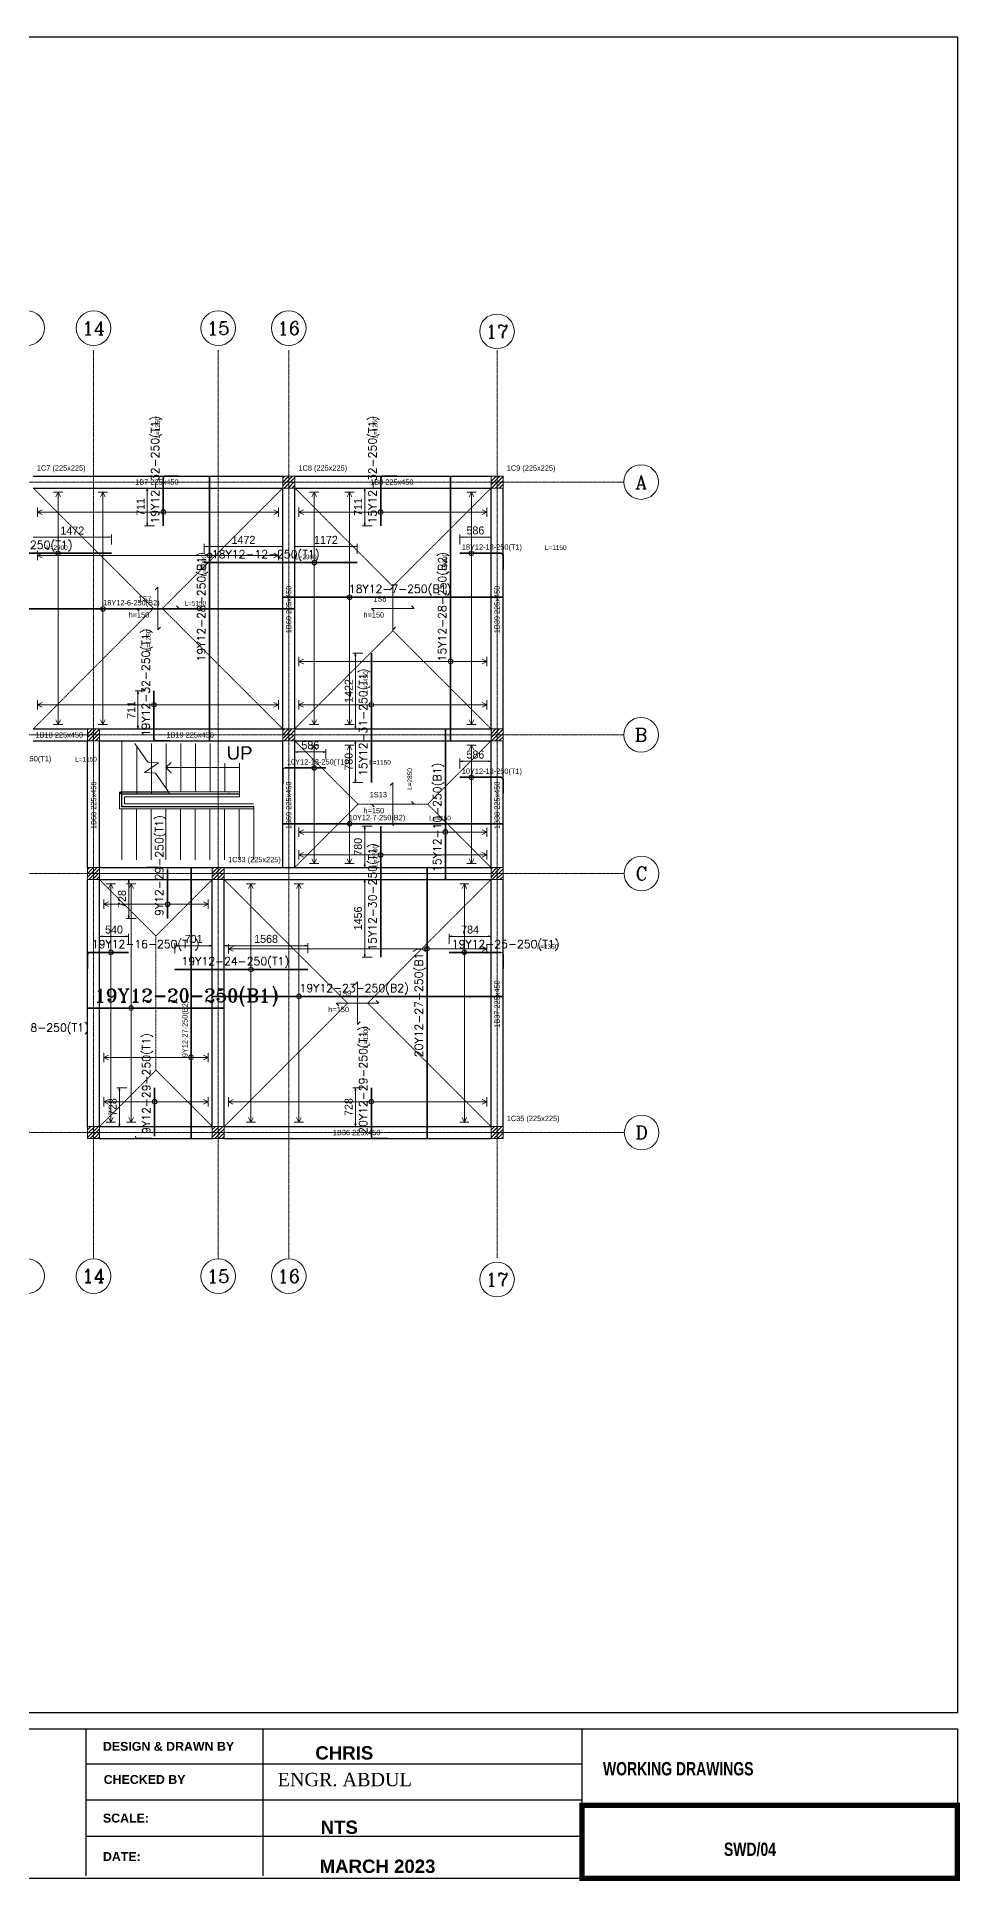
# Model space of a CAD drawing. Header units: inches. Extents: x 23 to 2032867, y 13 to 664695.
# Drawn here: x 641146 to 658462, y 13 to 34583 of the extents above; entities that cross this region are included whole.
import ezdxf
from ezdxf.enums import TextEntityAlignment as Align

# ---------------------------------------------------------------- set-up
doc = ezdxf.new("R2010")
doc.units = ezdxf.units.IN
doc.header["$MEASUREMENT"] = 0
for name, pattern in [('CENTER2', [0.7, 0.5, -0.1, 0, -0.1]), ('HIDDEN2', [0.1875, 0.125, -0.0625]), ('Overhead', [3.96875, 2.38125, -1.5875])]:
    doc.linetypes.add(name, pattern=pattern)
for name, color, linetype, lineweight in [('A-FLOR-HRAL', 11, 'Continuous', 9), ('A-FLOR-HRAL-MBND', 5, 'Overhead', 9), ('Axis_1', 8, 'CENTER2', 0), ('Axis_2', 8, 'CENTER2', 0), ('AxisBalloons_1', 150, 'ByLayer', 0), ('AxisBalloons_2', 150, 'ByLayer', 0), ('AxisText_1', 18, 'ByLayer', 0), ('AxisText_2', 18, 'ByLayer', 0), ('BeamText', 96, 'ByLayer', 0), ('ColHatch', 11, 'ByLayer', 0), ('Column', 1, 'ByLayer', 0), ('ColumnText', 96, 'ByLayer', 0), ('Dim', 5, 'ByLayer', 0), ('RBar_BOT', 18, 'ByLayer', 0), ('RBar_TOP', 18, 'ByLayer', 0), ('RBarLabel_BOT', 6, 'ByLayer', 0), ('RBarLabel_TOP', 6, 'ByLayer', 0), ('RBarLenText_BOT', 8, 'ByLayer', 0), ('RBarLenText_TOP', 8, 'ByLayer', 0), ('RBarSpanLines', 5, 'ByLayer', 0), ('S-_ANOT----_D', 5, 'ByLayer', 0), ('S-STRS', 31, 'Continuous', 9), ('S-STRS-ANNO', 31, 'Continuous', 9), ('S-STRS-MBND', 31, 'Overhead', 9), ('S-STRS-TEXT', 31, 'Continuous', 9), ('Slab', 5, 'ByLayer', 0), ('SlabText', 5, 'ByLayer', 0), ('SlabYieldLine', 11, 'HIDDEN2', 0)]:
    doc.layers.add(name, color=color, linetype=linetype, lineweight=lineweight)
for name, color, linetype in [('BEAM', 5, 'Continuous'), ('dimensions', 1, 'Continuous'), ('F5', 5, 'Continuous')]:
    doc.layers.add(name, color=color, linetype=linetype)
doc.styles.add('Arial', font='arial.ttf', dxfattribs={"height": 250})
doc.styles.add('AxisText_1', font='ROMANC', dxfattribs={"height": 50})
doc.styles.add('AxisText_2', font='ROMANC', dxfattribs={"height": 50})
doc.styles.add('BeamText', font='TXT', dxfattribs={"height": 1000})
doc.styles.add('ColumnText', font='TXT', dxfattribs={"height": 1000})
doc.styles.add('Dim', font='TXT', dxfattribs={"height": 1000})
doc.styles.add('NEW', font='swisseb.ttf', dxfattribs={"width": 0.75})
doc.styles.add('RBarLabel_BOT', font='TXT', dxfattribs={"height": 20})
doc.styles.add('RBarLabel_TOP', font='TXT', dxfattribs={"height": 20})
doc.styles.add('RBarLenText_BOT', font='TXT', dxfattribs={"height": 17.5})
doc.styles.add('RBarLenText_TOP', font='TXT', dxfattribs={"height": 17.5})
doc.styles.add('Roman', font='romant.shx')
doc.styles.add('SlabText', font='TXT', dxfattribs={"height": 1000})
doc.styles.get("Standard").update_dxf_attribs({"font": 'arial.ttf'})

# ---------------------------------------------------------------- blocks, each defined once
blk = doc.blocks.new('PCDIM_ARROW')
at = {"layer": 'Dim'}
blk.add_hatch(color=256, dxfattribs=at).paths.add_polyline_path([(0, 0), (-1, 0.1667), (-1, -0.1667)], flags=0)
blk.add_hatch(color=256, dxfattribs=at).paths.add_polyline_path([(0, 0), (-1, 0.1667), (-1, -0.1667)], flags=0)
blk.add_hatch(color=256, dxfattribs=at).paths.add_polyline_path([(0, 0), (-1, 0.1667), (-1, -0.1667)], flags=0)
blk.add_hatch(color=256, dxfattribs=at).paths.add_polyline_path([(0, 0), (-1, 0.1667), (-1, -0.1667)], flags=0)
at = {"layer": 'S-_ANOT----_D'}
blk.add_hatch(color=256, dxfattribs=at).paths.add_polyline_path([(0, 0), (-1, 0.1667), (-1, -0.1667)], flags=0)
blk.add_hatch(color=256, dxfattribs=at).paths.add_polyline_path([(0, 0), (-1, 0.1667), (-1, -0.1667)], flags=0)
at = {"layer": 'Dim'}
blk.add_lwpolyline([(0, 0), (-1, 0.1667), (-1, -0.1667)], close=True, dxfattribs=at)
blk.add_lwpolyline([(0, 0), (-1, 0.1667), (-1, -0.1667)], close=True, dxfattribs=at)
blk.add_lwpolyline([(0, 0), (-1, 0.1667), (-1, -0.1667)], close=True, dxfattribs=at)
blk.add_lwpolyline([(0, 0), (-1, 0.1667), (-1, -0.1667)], close=True, dxfattribs=at)
at = {"layer": 'S-_ANOT----_D'}
blk.add_lwpolyline([(0, 0), (-1, 0.1667), (-1, -0.1667)], close=True, dxfattribs=at)
blk.add_lwpolyline([(0, 0), (-1, 0.1667), (-1, -0.1667)], close=True, dxfattribs=at)
blk = doc.blocks.new('Railing - Railing-258497-Level 1')
at = {"layer": 'A-FLOR-HRAL-MBND'}
for p, q in [((-4032, 2419), (-4032, 2404)), ((-3992, 2419), (-4032, 2419)), ((-4032, 2419), (-4032, 2404)), ((-3992, 2419), (-4032, 2419)), ((-4032, 2419), (-4032, 2404)), ((-3992, 2419), (-4032, 2419)), ((-4032, 2419), (-4032, 2404)), ((-3992, 2419), (-4032, 2419)), ((-4032, 2419), (-4032, 2404)), ((-3992, 2419), (-4032, 2419)), ((-4032, 2419), (-4032, 2404)), ((-3992, 2419), (-4032, 2419)), ((-3095, 2389), (-3997, 2389)), ((-3095, 2389), (-3997, 2389)), ((-3095, 2389), (-3997, 2389)), ((-3095, 2389), (-3997, 2389)), ((-3095, 2389), (-3997, 2389)), ((-3095, 2389), (-3997, 2389)), ((-3115, 2419), (-3992, 2419)), ((-3115, 2419), (-3992, 2419)), ((-3115, 2419), (-3992, 2419)), ((-3115, 2419), (-3992, 2419)), ((-3115, 2419), (-3992, 2419)), ((-3115, 2419), (-3992, 2419))]:
    blk.add_line(p, q, dxfattribs=at)
blk = doc.blocks.new('Top Rail Type - Top Rail_Internal_-258609-Level 1')
at = {"layer": 'A-FLOR-HRAL'}
for p, q in [((-1784, 2424), (-2021, 2424)), ((-2021, 2384), (-1784, 2384)), ((-1984, 2402), (-1984, 2406))]:
    blk.add_line(p, q, dxfattribs=at)
at = {"layer": 'A-FLOR-HRAL', "flags": 128}
blk.add_lwpolyline([(-1784, 2406), (-1784, 2404), (-1784, 2402)], dxfattribs=at)
blk = doc.blocks.new('Top Rail Type - Top Rail_Internal_-V2-Level 1')
at = {"layer": 'A-FLOR-HRAL', "linetype": 'Overhead'}
for p, q in [((-4017, 2384), (-4017, 2424)), ((-3119, 2424), (-4017, 2424)), ((-3091, 2384), (-4017, 2384))]:
    blk.add_line(p, q, dxfattribs=at)
at = {"layer": 'A-FLOR-HRAL'}
for p, q in [((-3119, 2424), (-3091, 2384)), ((-1784, 2424), (-3119, 2424)), ((-1784, 2384), (-1784, 2424)), ((-3997, 2404), (-4037, 2404)), ((-4037, 2404), (-4037, 2106)), ((-4037, 2106), (-1517, 2106)), ((-3997, 2404), (-3997, 2146)), ((-3997, 2146), (-1517, 2146)), ((-1784, 2384), (-3091, 2384)), ((-1517, 2146), (-1517, 2106))]:
    blk.add_line(p, q, dxfattribs=at)

msp = doc.modelspace()

# ---------------------------------------------------------------- linework, layer by layer
at = {"lineweight": 35}
for p, q in [((643516.646, 25415.808), (643516.646, 26309.928)), ((647594.826, 25415.808), (647594.826, 26309.928)), ((639649.176, 24905.008), (642547.176, 24905.008)), ((649077.306, 24905.008), (649846.346, 24905.008)), ((644284.606, 24730.008), (647153.506, 24730.008)), ((640850.346, 23861.258), (645981.436, 23861.258)), ((645756.436, 24080.008), (649888.346, 24080.008)), ((647419.826, 20606.108), (647419.826, 23033.338)), ((643341.646, 21428.088), (643341.646, 22322.218)), ((648809.326, 18786.168), (648809.326, 21611.088)), ((649077.306, 20703.598), (649846.346, 20703.598)), ((645756.436, 19834.848), (649888.346, 19834.848)), ((647594.826, 17330.248), (647594.826, 19791.148)), ((644037.576, 13933.088), (644037.576, 19011.168)), ((648463.576, 13933.088), (648463.576, 19011.168)), ((642139.686, 17422.818), (642862.686, 17422.818)), ((643734.336, 17101.318), (646229.036, 17101.318)), ((644435.756, 16597.818), (649888.346, 16597.818)), ((642097.686, 16379.068), (644660.756, 16379.068)), ((643353.132, 13975.088), (643353.132, 14886.048)), ((647419.826, 13975.088), (647419.826, 14886.048))]:
    msp.add_line(p, q, dxfattribs=at)
for p, q in [((632896.968, 2865.73), (658411.439, 2865.73)), ((651371.302, 1433.634), (651371.302, 2865.73)), ((642073.561, 2214.04), (651371.302, 2214.04)), ((642073.561, 1535.476), (651371.302, 1535.476)), ((642073.561, 856.912), (651371.302, 856.912))]:
    msp.add_line(p, q)
msp.add_lwpolyline([(658411.439, 63.069), (606716.261, 63.069), (606729.722, 2865.73), (658411.439, 2865.73)], close=True)
at = {"const_width": 100.777}
msp.add_lwpolyline([(651371.302, 1433.634), (658411.439, 1433.634), (658411.439, 63.069), (651371.302, 63.069)], close=True, dxfattribs=at)
at = {"lineweight": 35}
for centre, start, end in [((643558.646, 26309.928), 89.9999963, 180.0000037), ((647636.826, 26309.928), 89.9999963, 180.0000037), ((649846.346, 24863.008), 359.9999963, 90.0000037), ((643383.646, 21428.088), 179.9999963, 270.0000037), ((649846.346, 20661.598), 359.9999963, 90.0000037), ((642139.686, 17380.818), 89.9999963, 180.0000037), ((647461.826, 13975.088), 179.9999963, 270.0000037)]:
    msp.add_arc(centre, 42, start, end, dxfattribs=at)
at = {"layer": 'Axis_1'}
for p, q in [((612074.354, 26239.428), (652152.696, 26239.428)), ((611355.63, 21498.588), (652152.676, 21498.588)), ((612100.568, 18898.668), (652162.106, 18898.668)), ((612384.936, 14045.588), (652163.756, 14045.588))]:
    msp.add_line(p, q, dxfattribs=at)
at = {"layer": 'Axis_2'}
for p, q in [((642210.186, 11688.098), (642210.186, 28712.81)), ((644548.256, 11684.468), (644548.256, 28712.81)), ((645868.936, 11688.088), (645868.936, 28712.81)), ((649775.846, 11686.998), (649775.846, 28712.81))]:
    msp.add_line(p, q, dxfattribs=at)
at = {"layer": 'AxisBalloons_1'}
for centre in [(652477.696, 26239.428), (652477.676, 21498.588), (652487.106, 18898.668), (652488.756, 14045.588)]:
    msp.add_circle(centre, 325, dxfattribs=at)
at = {"layer": 'AxisBalloons_2'}
for centre in [(640962.846, 29125.498), (642210.186, 29123.598), (644548.256, 29123.598), (645868.936, 29123.598), (649775.846, 29063.598), (640962.846, 11353.498), (642210.186, 11351.598), (644548.256, 11351.598), (645868.936, 11351.598), (649775.846, 11291.598)]:
    msp.add_circle(centre, 325, dxfattribs=at)
at = {"layer": 'BEAM', "linetype": 'Continuous', "lineweight": 30}
for p, q in [((641075.346, 26351.928), (645756.436, 26351.928)), ((645981.436, 26351.928), (649663.346, 26351.928)), ((641075.346, 26126.928), (645756.436, 26126.928)), ((645756.436, 21611.088), (645756.436, 26126.928)), ((645981.436, 26126.928), (649663.346, 26126.928)), ((645981.436, 21611.088), (645981.436, 26126.928)), ((649663.346, 21611.088), (649663.346, 26126.928)), ((649888.346, 21611.088), (649888.346, 26126.928)), ((641075.346, 21611.088), (642097.686, 21611.088)), ((642322.686, 21611.088), (645756.436, 21611.088)), ((645981.436, 21611.088), (649663.346, 21611.088)), ((641075.346, 21386.088), (642097.686, 21386.088)), ((642097.686, 19011.168), (642097.686, 21386.088)), ((642322.686, 21386.088), (645756.436, 21386.088)), ((642322.686, 19011.168), (642322.686, 21386.088)), ((645756.436, 19011.168), (645756.436, 21386.088)), ((645981.436, 21386.088), (649663.346, 21386.088)), ((645981.436, 19011.168), (645981.436, 21386.088)), ((649663.346, 19011.168), (649663.346, 21386.088)), ((649888.346, 19011.168), (649888.346, 21386.088)), ((642097.686, 14158.088), (642097.686, 18786.168)), ((642322.686, 19011.168), (644435.756, 19011.168)), ((642322.686, 18786.168), (644435.756, 18786.168)), ((642322.686, 14158.088), (642322.686, 18786.168)), ((644435.756, 14158.088), (644435.756, 18786.168)), ((644660.756, 19011.168), (649663.346, 19011.168)), ((644660.756, 18786.168), (649663.346, 18786.168)), ((644660.756, 14158.088), (644660.756, 18786.168)), ((649663.346, 14158.088), (649663.346, 18786.168)), ((649888.346, 14158.088), (649888.346, 18786.168)), ((642322.686, 14158.088), (644435.756, 14158.088)), ((642322.686, 13933.088), (644435.756, 13933.088)), ((644660.756, 14158.088), (649663.346, 14158.088)), ((644660.756, 13933.088), (649663.346, 13933.088))]:
    msp.add_line(p, q, dxfattribs=at)
at = {"layer": 'ColHatch', "linetype": 'Continuous'}
for p, q in [((645756.436, 26310.144), (645798.22, 26351.928)), ((645756.436, 26239.434), (645868.931, 26351.928)), ((645756.436, 26168.723), (645939.642, 26351.928)), ((645785.352, 26126.928), (645981.436, 26323.012)), ((649663.346, 26327.967), (649687.308, 26351.928)), ((649663.346, 26257.256), (649758.018, 26351.928)), ((649663.346, 26186.546), (649828.729, 26351.928)), ((649674.44, 26126.928), (649888.346, 26340.835)), ((645856.063, 26126.928), (645981.436, 26252.302)), ((645926.774, 26126.928), (645981.436, 26181.591)), ((649745.15, 26126.928), (649888.346, 26270.124)), ((649815.861, 26126.928), (649888.346, 26199.414)), ((649886.572, 26126.928), (649888.346, 26128.703)), ((642097.686, 21590.734), (642118.04, 21611.088)), ((642097.686, 21520.023), (642188.751, 21611.088)), ((642097.686, 21449.313), (642259.462, 21611.088)), ((642105.172, 21386.088), (642322.686, 21603.602)), ((642175.883, 21386.088), (642322.686, 21532.891)), ((642246.594, 21386.088), (642322.686, 21462.181)), ((645756.436, 21572.529), (645794.996, 21611.088)), ((645756.436, 21501.818), (645865.706, 21611.088)), ((645756.436, 21431.107), (645936.417, 21611.088)), ((645782.128, 21386.088), (645981.436, 21585.397)), ((645852.838, 21386.088), (645981.436, 21514.686)), ((645923.549, 21386.088), (645981.436, 21443.975)), ((649663.346, 21590.351), (649684.083, 21611.088)), ((649663.346, 21519.641), (649754.794, 21611.088)), ((649663.346, 21448.93), (649825.505, 21611.088)), ((649671.215, 21386.088), (649888.346, 21603.219)), ((649741.926, 21386.088), (649888.346, 21532.509)), ((649812.637, 21386.088), (649888.346, 21461.798)), ((642317.304, 21386.088), (642322.686, 21391.47)), ((649883.347, 21386.088), (649888.346, 21391.087)), ((642097.686, 18974.439), (642134.416, 19011.168)), ((642097.686, 18903.728), (642205.126, 19011.168)), ((642097.686, 18833.018), (642275.837, 19011.168)), ((642121.548, 18786.168), (642322.686, 18987.307)), ((642192.258, 18786.168), (642322.686, 18916.596)), ((642262.969, 18786.168), (642322.686, 18845.886)), ((644435.756, 18979.057), (644467.868, 19011.168)), ((644435.756, 18908.346), (644538.579, 19011.168)), ((644435.756, 18837.635), (644609.289, 19011.168)), ((644455, 18786.168), (644660.756, 18991.924)), ((644525.711, 18786.168), (644660.756, 18921.214)), ((644596.421, 18786.168), (644660.756, 18850.503)), ((649663.346, 18974.056), (649700.458, 19011.168)), ((649663.346, 18903.346), (649771.169, 19011.168)), ((649663.346, 18832.635), (649841.88, 19011.168)), ((649687.59, 18786.168), (649888.346, 18986.924)), ((649758.301, 18786.168), (649888.346, 18916.213)), ((649829.012, 18786.168), (649888.346, 18845.503)), ((642097.686, 14095.402), (642160.372, 14158.088)), ((642097.686, 14024.691), (642231.083, 14158.088)), ((642097.686, 13953.981), (642301.794, 14158.088)), ((642147.505, 13933.088), (642322.686, 14108.27)), ((642218.215, 13933.088), (642322.686, 14037.559)), ((642288.926, 13933.088), (642322.686, 13966.849)), ((644435.756, 14100.02), (644493.825, 14158.088)), ((644435.756, 14029.309), (644564.536, 14158.088)), ((644435.756, 13958.598), (644635.246, 14158.088)), ((644480.957, 13933.088), (644660.756, 14112.888)), ((644551.668, 13933.088), (644660.756, 14042.177)), ((644622.378, 13933.088), (644660.756, 13971.466)), ((649663.346, 14095.019), (649726.415, 14158.088)), ((649663.346, 14024.309), (649797.126, 14158.088)), ((649663.346, 13953.598), (649867.837, 14158.088)), ((649713.547, 13933.088), (649888.346, 14107.887)), ((649784.258, 13933.088), (649888.346, 14037.177)), ((649854.969, 13933.088), (649888.346, 13966.466))]:
    msp.add_line(p, q, dxfattribs=at)
at = {"layer": 'Column'}
for p, q in [((645981.436, 26351.928), (645756.436, 26351.928)), ((645756.436, 26351.928), (645756.436, 26126.928)), ((645981.436, 26126.928), (645981.436, 26351.928)), ((649888.346, 26351.928), (649663.346, 26351.928)), ((649663.346, 26351.928), (649663.346, 26126.928)), ((649888.346, 26126.928), (649888.346, 26351.928)), ((645756.436, 26126.928), (645981.436, 26126.928)), ((649663.346, 26126.928), (649888.346, 26126.928)), ((642322.686, 21611.088), (642097.686, 21611.088)), ((642097.686, 21611.088), (642097.686, 21386.088)), ((642322.686, 21386.088), (642322.686, 21611.088)), ((645981.436, 21611.088), (645756.436, 21611.088)), ((645756.436, 21611.088), (645756.436, 21386.088)), ((645981.436, 21386.088), (645981.436, 21611.088)), ((649888.346, 21611.088), (649663.346, 21611.088)), ((649663.346, 21611.088), (649663.346, 21386.088)), ((649888.346, 21386.088), (649888.346, 21611.088)), ((642097.686, 21386.088), (642322.686, 21386.088)), ((645756.436, 21386.088), (645981.436, 21386.088)), ((649663.346, 21386.088), (649888.346, 21386.088)), ((642322.686, 19011.168), (642097.686, 19011.168)), ((642097.686, 19011.168), (642097.686, 18786.168)), ((642097.686, 18786.168), (642322.686, 18786.168)), ((642322.686, 18786.168), (642322.686, 19011.168)), ((644660.756, 19011.168), (644435.756, 19011.168)), ((644435.756, 19011.168), (644435.756, 18786.168)), ((644435.756, 18786.168), (644660.756, 18786.168)), ((644660.756, 18786.168), (644660.756, 19011.168)), ((649888.346, 19011.168), (649663.346, 19011.168)), ((649663.346, 19011.168), (649663.346, 18786.168)), ((649663.346, 18786.168), (649888.346, 18786.168)), ((649888.346, 18786.168), (649888.346, 19011.168)), ((642322.686, 14158.088), (642097.686, 14158.088)), ((642097.686, 14158.088), (642097.686, 13933.088)), ((642097.686, 13933.088), (642322.686, 13933.088)), ((642322.686, 13933.088), (642322.686, 14158.088)), ((644660.756, 14158.088), (644435.756, 14158.088)), ((644435.756, 14158.088), (644435.756, 13933.088)), ((644435.756, 13933.088), (644660.756, 13933.088)), ((644660.756, 13933.088), (644660.756, 14158.088)), ((649888.346, 14158.088), (649663.346, 14158.088)), ((649663.346, 14158.088), (649663.346, 13933.088)), ((649663.346, 13933.088), (649888.346, 13933.088)), ((649888.346, 13933.088), (649888.346, 14158.088))]:
    msp.add_line(p, q, dxfattribs=at)
at = {"layer": 'Dim', "linetype": 'Continuous'}
for p, q in [((643166.646, 26126.928), (643354.146, 26126.928)), ((643216.646, 25415.808), (643216.646, 26126.928)), ((647244.826, 26126.928), (647432.326, 26126.928)), ((647294.826, 25415.808), (647294.826, 26126.928)), ((642547.176, 25255.008), (642547.176, 25067.508)), ((643166.646, 25415.808), (643354.146, 25415.808)), ((647244.826, 25415.808), (647432.326, 25415.808)), ((649077.306, 25255.008), (649077.306, 25067.508)), ((649663.346, 25255.008), (649663.346, 25067.508)), ((641075.346, 25205.008), (642547.176, 25205.008)), ((644284.606, 25080.008), (644284.606, 24892.508)), ((644284.606, 25030.008), (645756.436, 25030.008)), ((645756.436, 25080.008), (645756.436, 24892.508)), ((645981.436, 25080.008), (645981.436, 24892.508)), ((645981.436, 25030.008), (647153.506, 25030.008)), ((647153.506, 25080.008), (647153.506, 24892.508)), ((649077.306, 25205.008), (649663.346, 25205.008)), ((647069.826, 23033.338), (647257.326, 23033.338)), ((647119.826, 21611.088), (647119.826, 23033.338)), ((642991.646, 22322.218), (643179.146, 22322.218)), ((643041.646, 21611.088), (643041.646, 22322.218)), ((642991.646, 21611.088), (643179.146, 21611.088)), ((647069.826, 21611.088), (647257.326, 21611.088)), ((645981.436, 21228.598), (645981.436, 21041.098)), ((645981.436, 21178.598), (646567.476, 21178.598)), ((646567.476, 21228.598), (646567.476, 21041.098)), ((647069.826, 21386.088), (647257.326, 21386.088)), ((647119.826, 20606.108), (647119.826, 21386.088)), ((649077.306, 21053.598), (649077.306, 20866.098)), ((649077.306, 21003.598), (649663.346, 21003.598)), ((649663.346, 21053.598), (649663.346, 20866.098)), ((647069.826, 20606.108), (647257.326, 20606.108)), ((647244.826, 19791.148), (647432.326, 19791.148)), ((647294.826, 19011.168), (647294.826, 19791.148)), ((642818.826, 18786.168), (643006.326, 18786.168)), ((642868.826, 18058.208), (642868.826, 18786.168)), ((647244.826, 19011.168), (647432.326, 19011.168)), ((647244.826, 18786.168), (647432.326, 18786.168)), ((647294.826, 17330.248), (647294.826, 18786.168)), ((642818.826, 18058.208), (643006.326, 18058.208)), ((642322.686, 17772.818), (642322.686, 17585.318)), ((642322.686, 17722.818), (642862.686, 17722.818)), ((642862.686, 17772.818), (642862.686, 17585.318)), ((648879.206, 17772.818), (648879.206, 17585.318)), ((648879.206, 17722.818), (649663.346, 17722.818)), ((649663.346, 17772.818), (649663.346, 17585.318)), ((643734.336, 17597.818), (643734.336, 17410.318)), ((643734.336, 17547.818), (644435.756, 17547.818)), ((644435.756, 17597.818), (644435.756, 17410.318)), ((644660.756, 17597.818), (644660.756, 17410.318)), ((644660.756, 17547.818), (646229.036, 17547.818)), ((646229.036, 17597.818), (646229.036, 17410.318)), ((647244.826, 17330.248), (647432.326, 17330.248)), ((642643.826, 14886.048), (642831.326, 14886.048)), ((642693.826, 14158.088), (642693.826, 14886.048)), ((647069.826, 14886.048), (647257.326, 14886.048)), ((647119.826, 14158.088), (647119.826, 14886.048)), ((642643.826, 14158.088), (642831.326, 14158.088)), ((647069.826, 14158.088), (647257.326, 14158.088))]:
    msp.add_line(p, q, dxfattribs=at)
at = {"layer": 'F5', "color": 0, "lineweight": -2}
for p, q in [((642073.561, 113.458), (642073.561, 2865.73)), ((645381.21, 2865.73), (645381.21, 113.458))]:
    msp.add_line(p, q, dxfattribs=at)
at = {"layer": 'RBar_BOT', "color": 0, "lineweight": 35}
for p, q in [((644385.396, 21386.088), (644385.396, 26351.928)), ((648904.076, 21386.088), (648904.076, 26351.928))]:
    msp.add_line(p, q, dxfattribs=at)
at = {"layer": 'RBar_TOP', "color": 0, "lineweight": 35}
for p, q in [((643558.646, 26351.928), (643816.646, 26351.928)), ((647636.826, 26351.928), (647894.826, 26351.928)), ((649888.346, 24863.008), (649888.346, 24605.008)), ((643641.646, 21386.088), (643383.646, 21386.088)), ((645756.436, 20578.598), (645756.436, 20836.598)), ((645798.436, 20878.598), (646567.476, 20878.598)), ((649888.346, 20661.598), (649888.346, 20403.598)), ((643210.826, 19011.168), (643468.826, 19011.168)), ((643596.826, 18058.208), (643596.826, 18969.168)), ((642097.686, 17122.818), (642097.686, 17380.818)), ((648879.206, 17422.818), (649846.346, 17422.818)), ((649888.346, 17380.818), (649888.346, 17122.818)), ((643293.826, 13933.088), (643035.826, 13933.088)), ((647719.826, 13933.088), (647461.826, 13933.088))]:
    msp.add_line(p, q, dxfattribs=at)
at = {"layer": 'RBar_TOP'}
for centre, start, end in [((645798.436, 20836.598), 89.9999963, 180.0000037), ((643638.826, 18969.168), 89.9999963, 180.0000037), ((649846.346, 17380.818), 359.9999963, 90.0000037), ((643035.826, 13975.088), 179.9999963, 270.0000037)]:
    msp.add_arc(centre, 42, start, end, dxfattribs=at)
at = {"layer": 'RBarSpanLines'}
for p, q in [((641455.956, 26046.928), (641630.956, 26046.928)), ((641499.706, 25959.428), (641543.456, 26046.928)), ((641543.456, 21691.088), (641543.456, 26046.928)), ((641543.456, 26046.928), (641587.206, 25959.428)), ((642298.546, 26046.928), (642473.546, 26046.928)), ((642342.296, 25959.428), (642386.046, 26046.928)), ((642386.046, 21691.088), (642386.046, 26046.928)), ((642386.046, 26046.928), (642429.796, 25959.428)), ((646262.126, 26046.928), (646437.126, 26046.928)), ((646305.876, 25959.428), (646349.626, 26046.928)), ((646349.626, 21691.088), (646349.626, 26046.928)), ((646349.626, 26046.928), (646393.376, 25959.428)), ((646924.866, 26046.928), (647099.866, 26046.928)), ((646968.616, 25959.428), (647012.366, 26046.928)), ((647012.366, 21691.088), (647012.366, 26046.928)), ((647012.366, 26046.928), (647056.116, 25959.428)), ((649207.656, 26046.928), (649382.656, 26046.928)), ((649251.406, 25959.428), (649295.156, 26046.928)), ((649295.156, 21691.088), (649295.156, 26046.928)), ((649295.156, 26046.928), (649338.906, 25959.428)), ((641155.346, 25587.848), (641155.346, 25762.848)), ((641155.346, 25675.348), (641242.846, 25719.098)), ((645676.436, 25675.348), (641155.346, 25675.348)), ((641242.846, 25631.598), (641155.346, 25675.348)), ((645676.436, 25675.348), (645588.936, 25719.098)), ((645588.936, 25631.598), (645676.436, 25675.348)), ((645676.436, 25587.848), (645676.436, 25762.848)), ((646061.436, 25587.848), (646061.436, 25762.848)), ((646061.436, 25675.348), (646148.936, 25719.098)), ((649583.346, 25675.348), (646061.436, 25675.348)), ((646148.936, 25631.598), (646061.436, 25675.348)), ((649583.346, 25675.348), (649495.846, 25719.098)), ((649495.846, 25631.598), (649583.346, 25675.348)), ((649583.346, 25587.848), (649583.346, 25762.848)), ((641155.346, 24774.998), (641155.346, 24949.998)), ((641155.346, 24862.498), (641242.846, 24906.248)), ((645676.436, 24862.498), (645588.936, 24906.248)), ((645676.436, 24774.998), (645676.436, 24949.998)), ((645676.436, 24862.498), (641155.346, 24862.498)), ((641242.846, 24818.748), (641155.346, 24862.498)), ((645588.936, 24818.748), (645676.436, 24862.498)), ((646061.436, 22788.028), (646061.436, 22963.028)), ((646061.436, 22875.528), (646148.936, 22919.278)), ((649583.346, 22875.528), (646061.436, 22875.528)), ((646148.936, 22831.778), (646061.436, 22875.528)), ((649583.346, 22875.528), (649495.846, 22919.278)), ((649495.846, 22831.778), (649583.346, 22875.528)), ((649583.346, 22788.028), (649583.346, 22963.028)), ((641155.346, 21975.178), (641155.346, 22150.178)), ((645676.436, 21975.178), (645676.436, 22150.178)), ((646061.436, 21975.178), (646061.436, 22150.178)), ((649583.346, 21975.178), (649583.346, 22150.178)), ((641155.346, 22062.678), (641242.846, 22106.428)), ((645676.436, 22062.678), (641155.346, 22062.678)), ((641242.846, 22018.928), (641155.346, 22062.678)), ((645676.436, 22062.678), (645588.936, 22106.428)), ((645588.936, 22018.928), (645676.436, 22062.678)), ((646061.436, 22062.678), (646148.936, 22106.428)), ((649583.346, 22062.678), (646061.436, 22062.678)), ((646148.936, 22018.928), (646061.436, 22062.678)), ((649583.346, 22062.678), (649495.846, 22106.428)), ((649495.846, 22018.928), (649583.346, 22062.678)), ((641455.956, 21691.088), (641630.956, 21691.088)), ((641499.706, 21778.588), (641543.456, 21691.088)), ((641543.456, 21691.088), (641587.206, 21778.588)), ((642298.546, 21691.088), (642473.546, 21691.088)), ((642342.296, 21778.588), (642386.046, 21691.088)), ((642386.046, 21691.088), (642429.796, 21778.588)), ((646262.126, 21691.088), (646437.126, 21691.088)), ((646305.876, 21778.588), (646349.626, 21691.088)), ((646349.626, 21691.088), (646393.376, 21778.588)), ((646924.866, 21691.088), (647099.866, 21691.088)), ((646968.616, 21778.588), (647012.366, 21691.088)), ((647012.366, 21691.088), (647056.116, 21778.588)), ((649207.656, 21691.088), (649382.656, 21691.088)), ((649251.406, 21778.588), (649295.156, 21691.088)), ((649295.156, 21691.088), (649338.906, 21778.588)), ((646262.126, 21306.088), (646437.126, 21306.088)), ((646305.876, 21218.588), (646349.626, 21306.088)), ((646349.626, 19091.168), (646349.626, 21306.088)), ((646349.626, 21306.088), (646393.376, 21218.588)), ((646924.866, 21306.088), (647099.866, 21306.088)), ((646968.616, 21218.588), (647012.366, 21306.088)), ((647012.366, 19091.168), (647012.366, 21306.088)), ((647012.366, 21306.088), (647056.116, 21218.588)), ((649207.656, 21306.088), (649382.656, 21306.088)), ((649251.406, 21218.588), (649295.156, 21306.088)), ((649295.156, 19091.168), (649295.156, 21306.088)), ((649295.156, 21306.088), (649338.906, 21218.588)), ((646061.436, 19588.648), (646061.436, 19763.648)), ((646061.436, 19676.148), (646148.936, 19719.898)), ((649583.346, 19676.148), (649495.846, 19719.898)), ((649583.346, 19588.648), (649583.346, 19763.648)), ((649583.346, 19676.148), (646061.436, 19676.148)), ((646148.936, 19632.398), (646061.436, 19676.148)), ((649495.846, 19632.398), (649583.346, 19676.148)), ((646061.436, 19161.158), (646061.436, 19336.158)), ((646061.436, 19248.658), (646148.936, 19292.408)), ((649583.346, 19248.658), (646061.436, 19248.658)), ((646148.936, 19204.908), (646061.436, 19248.658)), ((646262.126, 19091.168), (646437.126, 19091.168)), ((646305.876, 19178.668), (646349.626, 19091.168)), ((646349.626, 19091.168), (646393.376, 19178.668)), ((646924.866, 19091.168), (647099.866, 19091.168)), ((646968.616, 19178.668), (647012.366, 19091.168)), ((647012.366, 19091.168), (647056.116, 19178.668)), ((649207.656, 19091.168), (649382.656, 19091.168)), ((649251.406, 19178.668), (649295.156, 19091.168)), ((649295.156, 19091.168), (649338.906, 19178.668)), ((649583.346, 19248.658), (649495.846, 19292.408)), ((649495.846, 19204.908), (649583.346, 19248.658)), ((649583.346, 19161.158), (649583.346, 19336.158)), ((642446.496, 18706.168), (642621.496, 18706.168)), ((642490.246, 18618.668), (642533.996, 18706.168)), ((642533.996, 14238.088), (642533.996, 18706.168)), ((642533.996, 18706.168), (642577.746, 18618.668)), ((642826.846, 18706.168), (643001.846, 18706.168)), ((642870.596, 18618.668), (642914.346, 18706.168)), ((642914.346, 14238.088), (642914.346, 18706.168)), ((642914.346, 18706.168), (642958.096, 18618.668)), ((645073.516, 18706.168), (645248.516, 18706.168)), ((645117.266, 18618.668), (645161.016, 18706.168)), ((645161.016, 14238.088), (645161.016, 18706.168)), ((645161.016, 18706.168), (645204.766, 18618.668)), ((645973.986, 18706.168), (646148.986, 18706.168)), ((646017.736, 18618.668), (646061.486, 18706.168)), ((646061.486, 14238.088), (646061.486, 18706.168)), ((646061.486, 18706.168), (646105.236, 18618.668)), ((649075.586, 18706.168), (649250.586, 18706.168)), ((649119.336, 18618.668), (649163.086, 18706.168)), ((649163.086, 14238.088), (649163.086, 18706.168)), ((649163.086, 18706.168), (649206.836, 18618.668)), ((642402.686, 18235.858), (642402.686, 18410.858)), ((642402.686, 18323.358), (642490.186, 18367.108)), ((644355.756, 18323.358), (642402.686, 18323.358)), ((642490.186, 18279.608), (642402.686, 18323.358)), ((644355.756, 18323.358), (644268.256, 18367.108)), ((644268.256, 18279.608), (644355.756, 18323.358)), ((644355.756, 18235.858), (644355.756, 18410.858)), ((644740.756, 17402.808), (644740.756, 17577.808)), ((644740.756, 17490.308), (644828.256, 17534.058)), ((649583.346, 17490.308), (644740.756, 17490.308)), ((644828.256, 17446.558), (644740.756, 17490.308)), ((649583.346, 17490.308), (649495.846, 17534.058)), ((649495.846, 17446.558), (649583.346, 17490.308)), ((649583.346, 17402.808), (649583.346, 17577.808)), ((642402.686, 15366.448), (642402.686, 15541.448)), ((642402.686, 15453.948), (642490.186, 15497.698)), ((644355.756, 15453.948), (642402.686, 15453.948)), ((642490.186, 15410.198), (642402.686, 15453.948)), ((644355.756, 15453.948), (644268.256, 15497.698)), ((644268.256, 15410.198), (644355.756, 15453.948)), ((644355.756, 15366.448), (644355.756, 15541.448)), ((642402.686, 14533.398), (642402.686, 14708.398)), ((642402.686, 14620.898), (642490.186, 14664.648)), ((644355.756, 14620.898), (642402.686, 14620.898)), ((642490.186, 14577.148), (642402.686, 14620.898)), ((644355.756, 14620.898), (644268.256, 14664.648)), ((644268.256, 14577.148), (644355.756, 14620.898)), ((644355.756, 14533.398), (644355.756, 14708.398)), ((644740.756, 14533.398), (644740.756, 14708.398)), ((644740.756, 14620.898), (644828.256, 14664.648)), ((649583.346, 14620.898), (644740.756, 14620.898)), ((644828.256, 14577.148), (644740.756, 14620.898)), ((649583.346, 14620.898), (649495.846, 14664.648)), ((649495.846, 14577.148), (649583.346, 14620.898)), ((649583.346, 14533.398), (649583.346, 14708.398)), ((642446.496, 14238.088), (642621.496, 14238.088)), ((642490.246, 14325.588), (642533.996, 14238.088)), ((642533.996, 14238.088), (642577.746, 14325.588)), ((642826.846, 14238.088), (643001.846, 14238.088)), ((642870.596, 14325.588), (642914.346, 14238.088)), ((642914.346, 14238.088), (642958.096, 14325.588)), ((645073.516, 14238.088), (645248.516, 14238.088)), ((645117.266, 14325.588), (645161.016, 14238.088)), ((645161.016, 14238.088), (645204.766, 14325.588)), ((645973.986, 14238.088), (646148.986, 14238.088)), ((646017.736, 14325.588), (646061.486, 14238.088)), ((646061.486, 14238.088), (646105.236, 14325.588)), ((649075.586, 14238.088), (649250.586, 14238.088)), ((649119.336, 14325.588), (649163.086, 14238.088)), ((649163.086, 14238.088), (649206.836, 14325.588))]:
    msp.add_line(p, q, dxfattribs=at)
for centre in [(643516.646, 25675.348), (647594.826, 25675.348), (641543.456, 24905.008), (644385.396, 24862.498), (649295.156, 24905.008), (646349.626, 24730.008), (642386.046, 23861.258), (647012.366, 24080.008), (648904.076, 22875.528), (643341.646, 22062.678), (647419.826, 22062.678), (646349.626, 20878.598), (649295.156, 20703.598), (647012.366, 19834.848), (648809.326, 19676.148), (647594.826, 19248.658), (643596.826, 18323.358), (642533.996, 17422.818), (648463.576, 17490.308), (649163.086, 17422.818), (645161.016, 17101.318), (646061.486, 16597.818), (642914.346, 16379.068), (644037.576, 15453.948), (643353.132, 14620.898), (647419.826, 14620.898)]:
    msp.add_circle(centre, 43.75, dxfattribs=at)
at = {"layer": 'S-STRS'}
for p, q in [((643224.532, 20990.486), (642981.937, 21340.688)), ((643296.851, 21340.688), (643296.851, 20985.495)), ((643571.851, 21340.688), (643571.851, 20489.107)), ((643846.851, 21340.688), (643846.851, 20431.488)), ((644121.851, 21340.688), (644121.851, 20431.488)), ((644396.851, 21340.688), (644396.851, 20431.488)), ((644671.851, 21340.688), (644671.851, 20431.488)), ((644946.851, 21340.688), (644946.851, 20431.488)), ((643166.354, 20795.689), (643427.349, 20976.488)), ((643369.171, 20781.691), (643166.354, 20795.689)), ((643427.349, 20976.488), (643224.532, 20990.486)), ((643296.851, 20886.088), (643296.851, 20786.682)), ((643611.765, 20431.488), (643369.171, 20781.691)), ((644946.851, 20386.088), (643643.215, 20386.088)), ((644946.851, 20336.088), (643677.851, 20336.088)), ((644671.851, 20391.488), (644671.851, 20386.088)), ((644946.851, 20391.488), (644946.851, 20386.088)), ((644946.851, 20386.088), (644946.851, 20336.088))]:
    msp.add_line(p, q, dxfattribs=at)
at = {"layer": 'S-STRS-ANNO'}
for p, q in [((643664.304, 20983.679), (643566.713, 20886.088)), ((643664.304, 20788.498), (643566.713, 20886.088)), ((643842.741, 20886.088), (643571.851, 20886.088)), ((644118.768, 20886.088), (643846.851, 20886.088)), ((644394.796, 20886.088), (644121.851, 20886.088)), ((644670.824, 20886.088), (644396.851, 20886.088)), ((644946.851, 20886.088), (644671.851, 20886.088))]:
    msp.add_line(p, q, dxfattribs=at)
at = {"layer": 'S-STRS-MBND'}
for p, q in [((642738.63, 21386.088), (642738.63, 20386.088)), ((643021.851, 21283.07), (643021.851, 20386.088)), ((643296.851, 20985.495), (643296.851, 20886.088)), ((643296.851, 20786.682), (643296.851, 20386.088)), ((642738.63, 20386.088), (642738.63, 20158.665)), ((643643.215, 20386.088), (642738.63, 20386.088)), ((642738.63, 20386.088), (642738.63, 20158.665)), ((643643.215, 20386.088), (642738.63, 20386.088)), ((642738.63, 20153.265), (642738.63, 20158.665)), ((642738.63, 20158.665), (645213.63, 20158.665)), ((642738.63, 20158.665), (645213.63, 20158.665)), ((642738.63, 19158.665), (642738.63, 20113.265)), ((642788.63, 20336.088), (642788.63, 20208.665)), ((643677.851, 20336.088), (642788.63, 20336.088)), ((642788.63, 20208.665), (645213.63, 20208.665)), ((643013.63, 20153.265), (643013.63, 20158.665)), ((643013.63, 19158.665), (643013.63, 20113.265)), ((643288.63, 20153.265), (643288.63, 20158.665)), ((643288.63, 19158.665), (643288.63, 20113.265)), ((643563.63, 19158.665), (643563.63, 20113.265)), ((643838.63, 19158.665), (643838.63, 20113.265)), ((644113.63, 19158.665), (644113.63, 20113.265)), ((644388.63, 19158.665), (644388.63, 20113.265)), ((644663.63, 20153.265), (644663.63, 20158.665)), ((644663.63, 19158.665), (644663.63, 20113.265)), ((644938.63, 20153.265), (644938.63, 20158.665)), ((644938.63, 19158.665), (644938.63, 20113.265)), ((645213.63, 19158.665), (645213.63, 20113.265))]:
    msp.add_line(p, q, dxfattribs=at)
at = {"layer": 'Slab', "linetype": 'Continuous'}
for p, q in [((643366.396, 24219.508), (643415.886, 24269.008)), ((643415.886, 23469.008), (643415.886, 24269.008)), ((647772.896, 24219.508), (647822.386, 24269.008)), ((647822.386, 23469.008), (647822.386, 24269.008)), ((643015.886, 23869.008), (643815.886, 23869.008)), ((643065.386, 23819.508), (643015.886, 23869.008)), ((643766.396, 23918.508), (643815.886, 23869.008)), ((647422.386, 23869.008), (648222.386, 23869.008)), ((647471.886, 23819.508), (647422.386, 23869.008)), ((648172.896, 23918.508), (648222.386, 23869.008)), ((643465.386, 23518.508), (643415.886, 23469.008)), ((647871.886, 23518.508), (647822.386, 23469.008)), ((647772.896, 20549.128), (647822.386, 20598.628)), ((647822.386, 19798.628), (647822.386, 20598.628)), ((647422.386, 20198.628), (648222.386, 20198.628)), ((647471.886, 20149.128), (647422.386, 20198.628)), ((648172.896, 20248.128), (648222.386, 20198.628)), ((647871.886, 19848.128), (647822.386, 19798.628)), ((647112.556, 16822.628), (647162.046, 16872.128)), ((647162.046, 16072.128), (647162.046, 16872.128)), ((643729.726, 16521.628), (643779.226, 16472.128)), ((646762.046, 16472.128), (647562.046, 16472.128)), ((646811.546, 16422.628), (646762.046, 16472.128)), ((647512.556, 16521.628), (647562.046, 16472.128)), ((647211.546, 16121.628), (647162.046, 16072.128))]:
    msp.add_line(p, q, dxfattribs=at)
at = {"layer": 'SlabYieldLine'}
for p, q in [((641075.346, 26126.928), (643333.266, 23869.008)), ((645756.436, 26126.928), (643498.516, 23869.008)), ((645981.436, 26126.928), (645981.436, 26126.928)), ((645981.436, 26126.928), (647822.386, 24285.978)), ((649663.346, 26126.928), (647822.386, 24285.978)), ((647822.386, 24285.978), (647822.386, 23452.048)), ((641075.346, 21611.088), (643333.266, 23869.008)), ((643498.516, 23869.008), (643333.266, 23869.008)), ((645756.436, 21611.088), (643498.516, 23869.008)), ((645981.436, 21611.088), (647822.386, 23452.048)), ((649663.346, 21611.088), (647822.386, 23452.048)), ((645756.436, 21611.088), (645756.436, 21611.088)), ((645981.436, 21386.088), (647168.896, 20198.628)), ((649663.346, 21386.088), (648475.886, 20198.628)), ((645981.436, 19011.168), (647168.896, 20198.628)), ((648475.886, 20198.628), (647168.896, 20198.628)), ((649663.346, 19011.168), (648475.886, 20198.628)), ((642322.686, 18786.168), (643379.226, 17729.638)), ((644435.756, 18786.168), (643379.226, 17729.638)), ((644660.756, 18786.168), (646974.806, 16472.128)), ((649663.346, 18786.168), (647349.296, 16472.128)), ((643379.226, 17729.638), (643379.226, 15214.618)), ((644660.756, 14158.088), (646974.806, 16472.128)), ((647349.296, 16472.128), (646974.806, 16472.128)), ((649663.346, 14158.088), (647349.296, 16472.128)), ((642322.686, 14158.088), (643379.226, 15214.618)), ((644435.756, 14158.088), (643379.226, 15214.618))]:
    msp.add_line(p, q, dxfattribs=at)

# ---------------------------------------------------------------- block references
at = {"layer": 'A-FLOR-HRAL'}
for name in ['Top Rail Type - Top Rail_Internal_-V2-Level 1', 'Railing - Railing-258497-Level 1', 'Top Rail Type - Top Rail_Internal_-258609-Level 1']:
    msp.add_blockref(name, (646730.549, 18007.233), dxfattribs=at)
at = {"layer": 'Dim', "xscale": 50, "yscale": 50, "zscale": 50}
for p, rotation in [((643216.646, 26126.928), 90), ((647294.826, 26126.928), 90), ((643216.646, 25415.808), 270), ((647294.826, 25415.808), 270), ((644284.606, 25030.008), 180), ((645981.436, 25030.008), 180), ((649077.306, 25205.008), 180), ((647119.826, 23033.338), 90), ((643041.646, 22322.218), 90), ((643041.646, 21611.088), 270), ((647119.826, 21611.088), 270), ((645981.436, 21178.598), 180), ((647119.826, 21386.088), 90), ((649077.306, 21003.598), 180), ((647119.826, 20606.108), 270), ((647294.826, 19791.148), 90), ((647294.826, 19011.168), 270), ((642868.826, 18786.168), 90), ((647294.826, 18786.168), 90), ((642868.826, 18058.208), 270), ((642322.686, 17722.818), 180), ((648879.206, 17722.818), 180), ((643734.336, 17547.818), 180), ((644660.756, 17547.818), 180), ((647294.826, 17330.248), 270), ((642693.826, 14886.048), 90), ((647119.826, 14886.048), 90), ((642693.826, 14158.088), 270), ((647119.826, 14158.088), 270)]:
    msp.add_blockref('PCDIM_ARROW', p, dxfattribs=dict(at, rotation=rotation))
for p in [(642547.176, 25205.008), (645756.436, 25030.008), (647153.506, 25030.008), (649663.346, 25205.008), (646567.476, 21178.598), (649663.346, 21003.598), (642862.686, 17722.818), (649663.346, 17722.818), (644435.756, 17547.818), (646229.036, 17547.818)]:
    msp.add_blockref('PCDIM_ARROW', p, dxfattribs=at)

# ---------------------------------------------------------------- texts
at = {"lineweight": 35, "style": 'Roman'}
msp.add_text('19Y12-20-250(B1)', height=250, dxfattribs=at).set_placement((642225.836, 16414.068), align=Align.BOTTOM_LEFT)
at = {"color": 7, "style": 'NEW', "width": 0.75}
msp.add_text(' WORKING DRAWINGS', height=250, dxfattribs=at).set_placement((651690.959, 1994.633))
at = {"color": 1, "style": 'NEW', "width": 0.75}
msp.add_text('SWD/04', height=250, dxfattribs=at).set_placement((654032.412, 485.025))
at = {"linetype": 'Continuous', "char_height": 250, "width": 3484.96744, "attachment_point": 1}
for s, insert in [('{\\fArial|b1|i0|c0|p34;CHRIS}', (646368.658, 2541.533)), ('{\\fArial|b1|i0|c0|p34;NTS}', (646467.964, 1147.215)), ('{\\fArial|b1|i0|c0|p34;MARCH 2023}', (646448.458, 415.917))]:
    msp.add_mtext(s, dxfattribs=dict(at, insert=insert))
at = {"linetype": 'Continuous', "insert": (645661.581, 2041.477), "char_height": 250, "attachment_point": 1}
msp.add_mtext_dynamic_manual_height_columns('{\\fTimes New Roman|b0|i0|c0|p18;ENGR. ABDUL }', width=3484.96744, gutter_width=1, heights=[654.775], dxfattribs=at)
at = {"layer": 'AxisText_1', "color": 7, "linetype": 'Continuous', "style": 'AxisText_1'}
for s, p in [('A', (652477.696, 26239.428)), ('B', (652477.676, 21498.588)), ('C', (652487.106, 18898.668)), ('D', (652488.756, 14045.588))]:
    msp.add_text(s, height=250, dxfattribs=at).set_placement(p, align=Align.MIDDLE_CENTER)
at = {"layer": 'AxisText_2', "color": 0, "linetype": 'Continuous', "style": 'AxisText_2'}
for s, p in [('14', (642210.186, 29123.598)), ('15', (644548.256, 29123.598)), ('16', (645868.936, 29123.598)), ('17', (649775.846, 29063.598)), ('14', (642210.186, 11363.098)), ('14', (642210.186, 11351.598)), ('15', (644548.256, 11351.598)), ('16', (645868.936, 11351.598)), ('17', (649775.846, 11291.598))]:
    msp.add_text(s, height=250, dxfattribs=at).set_placement(p, align=Align.MIDDLE_CENTER)
at = {"layer": 'BeamText', "linetype": 'Continuous', "style": 'BeamText'}
for s, p in [('1B7 225x450 ', (643415.886, 26239.428)), ('1B8 225x450 ', (647822.386, 26239.428)), ('1B18 225x450 ', (641586.516, 21498.588)), ('1B19 225x450 ', (644039.556, 21498.588)), ('1B36 225x450 ', (647162.046, 14045.588))]:
    msp.add_text(s, height=100, dxfattribs=at).set_placement(p, align=Align.MIDDLE_CENTER)
for s, p in [('1B60 225x450 ', (645868.936, 23869.008)), ('1B39 225x450 ', (649775.846, 23869.008)), ('1B68 225x450 ', (642210.186, 20198.628)), ('1B59 225x450 ', (645868.936, 20198.628)), ('1B38 225x450 ', (649775.846, 20198.628)), ('1B37 225x450 ', (649775.846, 16472.128))]:
    msp.add_text(s, height=100, rotation=90, dxfattribs=at).set_placement(p, align=Align.MIDDLE_CENTER)
at = {"layer": 'ColumnText', "linetype": 'Continuous', "style": 'ColumnText'}
for s, p in [('1C7 (225x225)', (641146.056, 26422.638)), ('1C8 (225x225)', (646052.146, 26422.638)), ('1C9 (225x225)', (649959.056, 26422.638)), ('1C33 (225x225)', (644731.476, 19081.878)), ('1C35 (225x225)', (649959.056, 14228.798))]:
    msp.add_text(s, height=100, dxfattribs=at).set_placement(p, align=Align.BOTTOM_LEFT)
at = {"layer": 'Dim', "color": 7, "linetype": 'Continuous', "char_height": 150, "width": 10, "attachment_point": 8, "rotation": 90, "style": 'Dim'}
for s, insert in [('711', (643166.646, 25771.368)), ('711', (647244.826, 25771.368)), ('1422', (647069.826, 22322.218)), ('711', (642991.646, 21966.648)), ('780', (647069.826, 20996.098)), ('780', (647244.826, 19401.158)), ('728', (642818.826, 18422.188)), ('1456', (647244.826, 18058.208)), ('728', (642643.826, 14522.068)), ('728', (647069.826, 14522.068))]:
    msp.add_mtext(s, dxfattribs=dict(at, insert=insert))
at = {"layer": 'Dim', "color": 7, "linetype": 'Continuous', "char_height": 150, "width": 10, "attachment_point": 8, "style": 'Dim'}
for s, insert in [('1472', (641811.256, 25255.008)), ('586', (649370.326, 25255.008)), ('1472', (645020.526, 25080.008)), ('1172', (646567.476, 25080.008)), ('586', (646274.456, 21228.598)), ('586', (649370.326, 21053.598)), ('540', (642592.686, 17772.818)), ('701', (644085.046, 17597.818)), ('1568', (645444.896, 17597.818)), ('784', (649271.276, 17772.818))]:
    msp.add_mtext(s, dxfattribs=dict(at, insert=insert))
at = {"layer": 'F5', "color": 0, "lineweight": -2, "char_height": 166.0167, "attachment_point": 4}
for s, insert, width in [('{\\fArial|b1|i0|c0|p34;DESIGN & DRAWN BY}', (642385.019, 2537.341), 3026.25507), ('{\\fArial|b1|i0|c0|p34;CHECKED BY}', (642400.025, 1916.332), 2510.01854), ('{\\fArial|b1|i0|c0|p34;SCALE:}', (642385.019, 1192.985), 2510.01854), ('{\\fArial|b1|i0|c0|p34;DATE:}', (642385.019, 473.907), 2510.01854)]:
    msp.add_mtext(s, dxfattribs=dict(at, insert=insert, width=width))
at = {"layer": 'RBarLabel_BOT', "linetype": 'Continuous'}
for s, height, style, p in [('19Y12-32-250(T1)', 150, 'Roman', (643481.646, 25460.508)), ('15Y12-32-250(T1)', 150, 'Roman', (647559.826, 25460.508)), ('19Y12-28-250(B1)', 150, 'Roman', (644350.396, 22875.838)), ('15Y12-28-250(B2)', 150, 'Roman', (648869.076, 22875.838)), ('19Y12-32-250(T1)', 150, 'Roman', (643306.646, 21472.798)), ('15Y12-31-250(T1)', 150, 'Roman', (647384.826, 20727.478)), ('15Y12-10-250(B1)', 150, 'Roman', (648774.326, 18927.418)), ('9Y12-29-250(T1)', 150, 'Roman', (643561.826, 18103.758)), ('15Y12-30-250(T1)', 150, 'Roman', (647559.826, 17453.288)), ('20Y12-27-250(B1)', 150, 'Roman', (648428.576, 15456.508)), ('9Y12-27-250(B2)', 100, 'RBarLabel_BOT', (644002.576, 15456.508)), ('9Y12-29-250(T1)', 150, 'Roman', (643318.132, 14020.638)), ('20Y12-29-250(T1)', 150, 'Roman', (647384.826, 14020.638))]:
    msp.add_text(s, height=height, rotation=90, dxfattribs=dict(at, style=style)).set_placement(p, align=Align.BOTTOM_LEFT)
at = {"layer": 'RBarLabel_BOT', "linetype": 'Continuous', "style": 'RBarLabel_BOT'}
for s, p in [('18Y12-6-250(B2)', (642389.676, 23896.258)), ('10Y12-7-250(B2)', (646996.006, 19869.848))]:
    msp.add_text(s, height=100, dxfattribs=at).set_placement(p, align=Align.BOTTOM_LEFT)
at = {"layer": 'RBarLabel_TOP', "linetype": 'Continuous'}
for s, height, style, p in [('18Y12-11-250(T1)', 150, 'Roman', (639794.076, 24940.008)), ('18Y12-12-250(T1)', 150, 'Roman', (644428.056, 24765.008)), ('18Y12-13-250(T1)', 100, 'RBarLabel_TOP', (649115.756, 24940.008)), ('18Y12-7-250(B1)', 150, 'Roman', (646996.006, 24115.008)), ('10Y12-26-250(T1)', 100, 'RBarLabel_TOP', (640288.936, 20973.678)), ('10Y12-13-250(T1)', 100, 'RBarLabel_TOP', (645836.886, 20913.598)), ('10Y12-13-250(T1)', 100, 'RBarLabel_TOP', (649115.756, 20738.598)), ('19Y12-16-250(T1)', 150, 'Roman', (642175.836, 17457.818)), ('19Y12-25-250(T1)', 150, 'Roman', (648927.566, 17457.818)), ('19Y12-24-250(T1)', 150, 'Roman', (643859.076, 17136.318)), ('19Y12-23-250(B2)', 150, 'Roman', (646071.536, 16632.818)), ('19Y12-18-250(T1)', 150, 'Roman', (640100.736, 15891.338))]:
    msp.add_text(s, height=height, dxfattribs=dict(at, style=style)).set_placement(p, align=Align.BOTTOM_LEFT)
at = {"layer": 'RBarLenText_BOT', "linetype": 'Continuous', "style": 'RBarLenText_BOT'}
for s, p in [('L=5000', (644350.396, 24467.508)), ('L=5000', (648869.076, 24500.838)), ('L=2850', (648209.826, 20469.088))]:
    msp.add_text(s, height=87.5, rotation=90, dxfattribs=at).set_placement(p, align=Align.BOTTOM_LEFT)
for s, p in [('L=5150', (643914.676, 23896.258)), ('L=4150', (648504.346, 19869.848))]:
    msp.add_text(s, height=87.5, dxfattribs=at).set_placement(p, align=Align.BOTTOM_LEFT)
at = {"layer": 'RBarLenText_TOP', "linetype": 'Continuous', "style": 'RBarLenText_TOP'}
for s, p in [('L=1250', (643481.646, 27052.178)), ('L=1250', (647559.826, 27052.178)), ('L=1250', (643306.646, 23064.458)), ('L=2450', (647384.826, 22285.808)), ('L=2500', (647559.826, 19028.288)), ('L=1300', (647384.826, 15628.968))]:
    msp.add_text(s, height=87.5, rotation=90, dxfattribs=at).set_placement(p, align=Align.BOTTOM_LEFT)
for s, p in [('L=2900', (641319.076, 24940.008)), ('L=1150', (650674.096, 24940.008)), ('L=2900', (645986.386, 24765.008)), ('L=1150', (641863.936, 20973.678)), ('L=1150', (647378.556, 20913.598)), ('L=1350', (650519.226, 17457.818))]:
    msp.add_text(s, height=87.5, dxfattribs=at).set_placement(p, align=Align.BOTTOM_LEFT)
at = {"layer": 'SlabText', "linetype": 'Continuous', "style": 'SlabText'}
for s, rotation, p in [('1S7', 0.0000016, (643049.226, 23969.008)), ('1S8', 0.0000016, (647455.726, 23969.008)), ('h=150', 0.0000016, (642865.886, 23669.008)), ('h=150', 0.0000016, (647272.386, 23669.008)), ('1S13', 0.0000006, (647389.056, 20298.628)), ('h=150', 0.0000006, (647272.386, 19998.628)), ('1S9', 0.0000003, (646795.386, 16572.128)), ('h=150', 0.0000003, (646612.046, 16272.128))]:
    msp.add_text(s, height=100, rotation=rotation, dxfattribs=at).set_placement(p, align=Align.BOTTOM_LEFT)

# ---------------------------------------------------------------- next in the draw order: texts
at = {"layer": 'S-STRS-TEXT', "insert": (644705.521, 21285.203), "char_height": 250, "width": 579.19341, "attachment_point": 1, "line_spacing_factor": 0.941778, "style": 'Arial', "bg_fill": 3, "box_fill_scale": 1.25, "bg_fill_color": 256, "bg_fill_true_color": 13158600, "bg_fill_transparency": 0}
msp.add_mtext('UP', dxfattribs=at)

# ---------------------------------------------------------------- next in the draw order: linework, layer by layer
at = {"layer": 'dimensions', "color": 7}
msp.add_lwpolyline([(658411.439, 3166.827), (606716.261, 3166.827), (606716.261, 34583.381), (658411.439, 34583.381)], close=True, dxfattribs=at)

doc.saveas('drawing.dxf')
